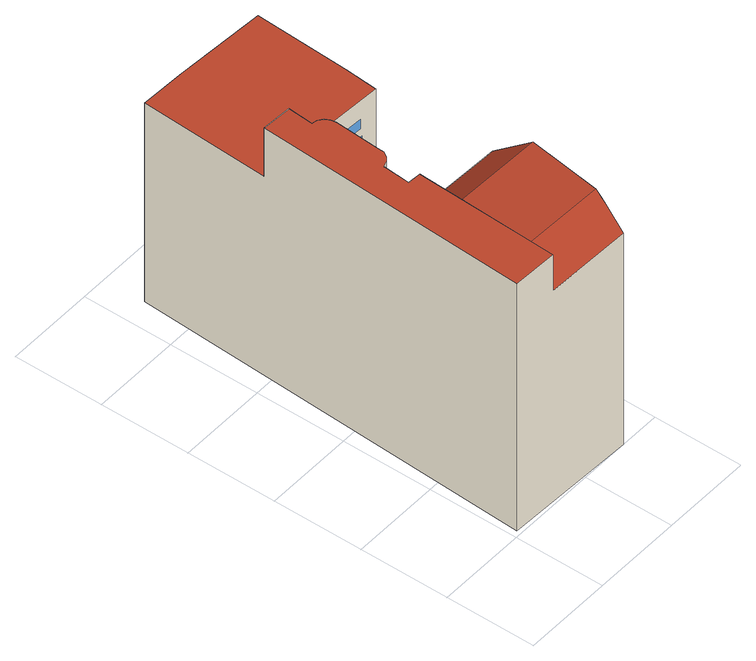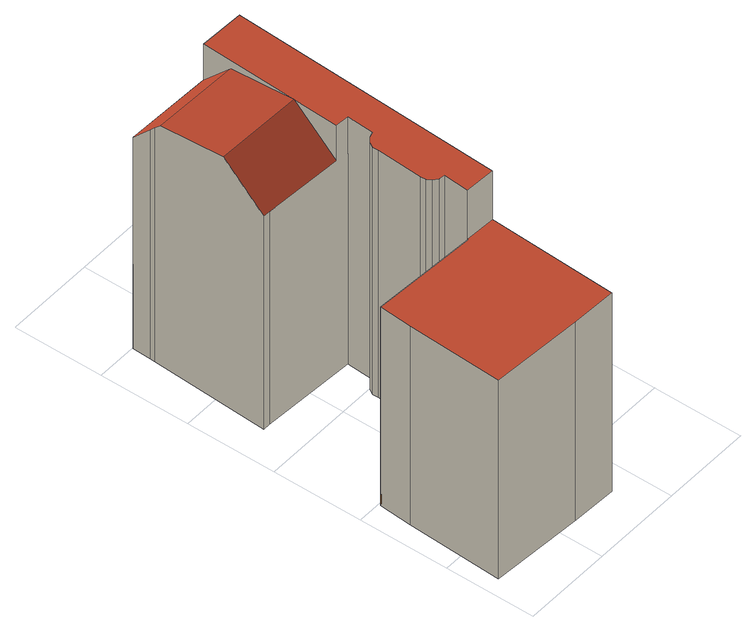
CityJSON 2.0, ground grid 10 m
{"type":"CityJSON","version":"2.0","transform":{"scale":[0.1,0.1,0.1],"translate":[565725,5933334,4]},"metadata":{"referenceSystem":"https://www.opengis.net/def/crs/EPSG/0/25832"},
"CityObjects":{
"building1":{"type":"Building","attributes":{"Gemeindeschluessel":"02100102","Geometrietyp2DReferenz":"3000","function":"31001_2010","roofType":"1000","measuredHeight":31.12,"storeysAboveGround":9},"address":[{"country":"Germany","locality":"Hamburg","thoroughfareNumber":"70","thoroughfareName":"Bei den Mühren"}],"geometry":[{"type":"MultiSurface","lod":"3","boundaries":[[[0,1,2,3,4,5]],[[6,7,3,2]],[[8,9,10,11]],[[12,13,14,15]],[[13,16,17,14]],[[16,18,19,17]],[[18,20,21,19]],[[20,22,23,21]],[[22,24,25,23]],[[24,26,27,25]],[[26,28,29,27]],[[28,30,31,29]],[[30,32,33,31]],[[1,0,34,35]],[[0,5,36,34]],[[37,38,39,40]],[[41,42,43,44]],[[42,45,46,43]],[[45,47,48,46]],[[15,14,17,19,21,23,25,27,29,31,33,40,39,35,34,36,49,50,44,43,46,48,51]],[[11,52,50,49,53,8]],[[54,55,4,3,7,56]],[[40,33,32,54,56,37]],[[57,47,48,58,59,60,61,62,63,64,65,51],[66,67,68,69],[70,71,72,73],[74,75,76,77],[78,79,80,81],[82,83,84,85],[86,87,88,89],[90,91,92,93],[94,95,96,97],[98,99,100,101],[102,103,104,105],[106,107,108,109],[110,111,112,113],[114,115,116,117],[118,119,120,121],[122,123,124,125]],[[126,59,58,65]],[[102,105,104,103]],[[62,61,127,63]],[[66,69,68,67]],[[70,73,72,71]],[[74,77,76,75]],[[106,109,108,107]],[[78,81,80,79]],[[110,113,112,111]],[[82,85,84,83]],[[114,117,116,115]],[[86,89,88,87]],[[119,118,121,120]],[[90,93,92,91]],[[123,122,125,124]],[[94,97,96,95]],[[98,101,100,99]],[[39,38,6,2,1,35]],[[44,50,52,41]],[[51,57,10,9,12,15]],[[36,5,4,55,53,49]],[[56,7,6,38,37]],[[52,11,10,57,47,45,42,41]],[[54,32,30,28,26,24,22,20,18,16,13,12,9,8,53,55]]],"semantics":{"surfaces":[{"type":"RoofSurface"},{"type":"WallSurface"},{"type":"GroundSurface"},{"type":"Door"},{"type":"Window"}],"values":[0,0,1,1,1,1,1,1,1,1,1,1,1,1,1,1,1,1,1,2,1,1,1,1,3,3,4,3,3,4,4,4,4,4,4,4,4,4,4,4,4,1,1,1,1,0,0,0]}}]}
},
"vertices":[
[156,21,298],[156,26,303],[156,33,310],[58,36,310],[57,3,275],[155,0,275],[160,109,320],[62,112,320],[22,310,320],[56,308,320],[56,308,259],[22,310,259],[54,280,320],[60,279,320],[60,279,9],[54,280,9],[65,275,320],[65,275,9],[68,270,320],[68,270,9],[69,264,320],[69,264,9],[66,213,320],[66,213,9],[66,206,320],[66,206,9],[62,200,320],[62,200,9],[57,196,320],[57,196,9],[51,194,320],[51,194,9],[49,164,320],[49,164,9],[156,21,9],[156,26,9],[155,0,9],[155,158,277],[163,158,277],[163,158,9],[155,158,9],[80,452,259],[182,445,259],[182,445,9],[80,452,9],[177,339,259],[177,339,9],[174,302,259],[174,302,9],[7,5,9],[29,454,9],[56,309,9],[29,454,259],[7,5,320],[64,163,320],[57,3,320],[64,163,275],[56,309,259],[167,303,9],[167,303,23],[165,303,23],[165,303,55],[124,305,55],[124,305,16],[154,303,16],[154,303,9],[97,307,49],[97,307,20],[108,306,20],[108,306,49],[71,308,50],[71,308,23],[84,307,23],[84,307,50],[79,308,98],[79,308,77],[112,306,77],[112,306,98],[79,308,134],[79,308,114],[112,306,114],[112,306,134],[79,308,161],[79,308,144],[112,306,144],[112,306,161],[79,308,188],[79,308,173],[112,306,173],[112,306,188],[79,308,214],[79,308,200],[112,306,200],[112,306,214],[79,308,236],[79,308,224],[112,306,224],[112,306,236],[124,305,236],[124,305,224],[153,303,224],[153,303,236],[167,303,22],[167,303,10],[174,302,10],[174,302,22],[124,305,98],[124,305,77],[161,303,77],[161,303,98],[124,305,134],[124,305,114],[159,303,114],[159,303,134],[124,305,161],[124,305,144],[158,303,144],[158,303,161],[156,303,188],[124,305,188],[124,305,173],[156,303,173],[155,303,214],[124,305,214],[124,305,200],[155,303,200],[154,303,23],[165,303,16]
]}
